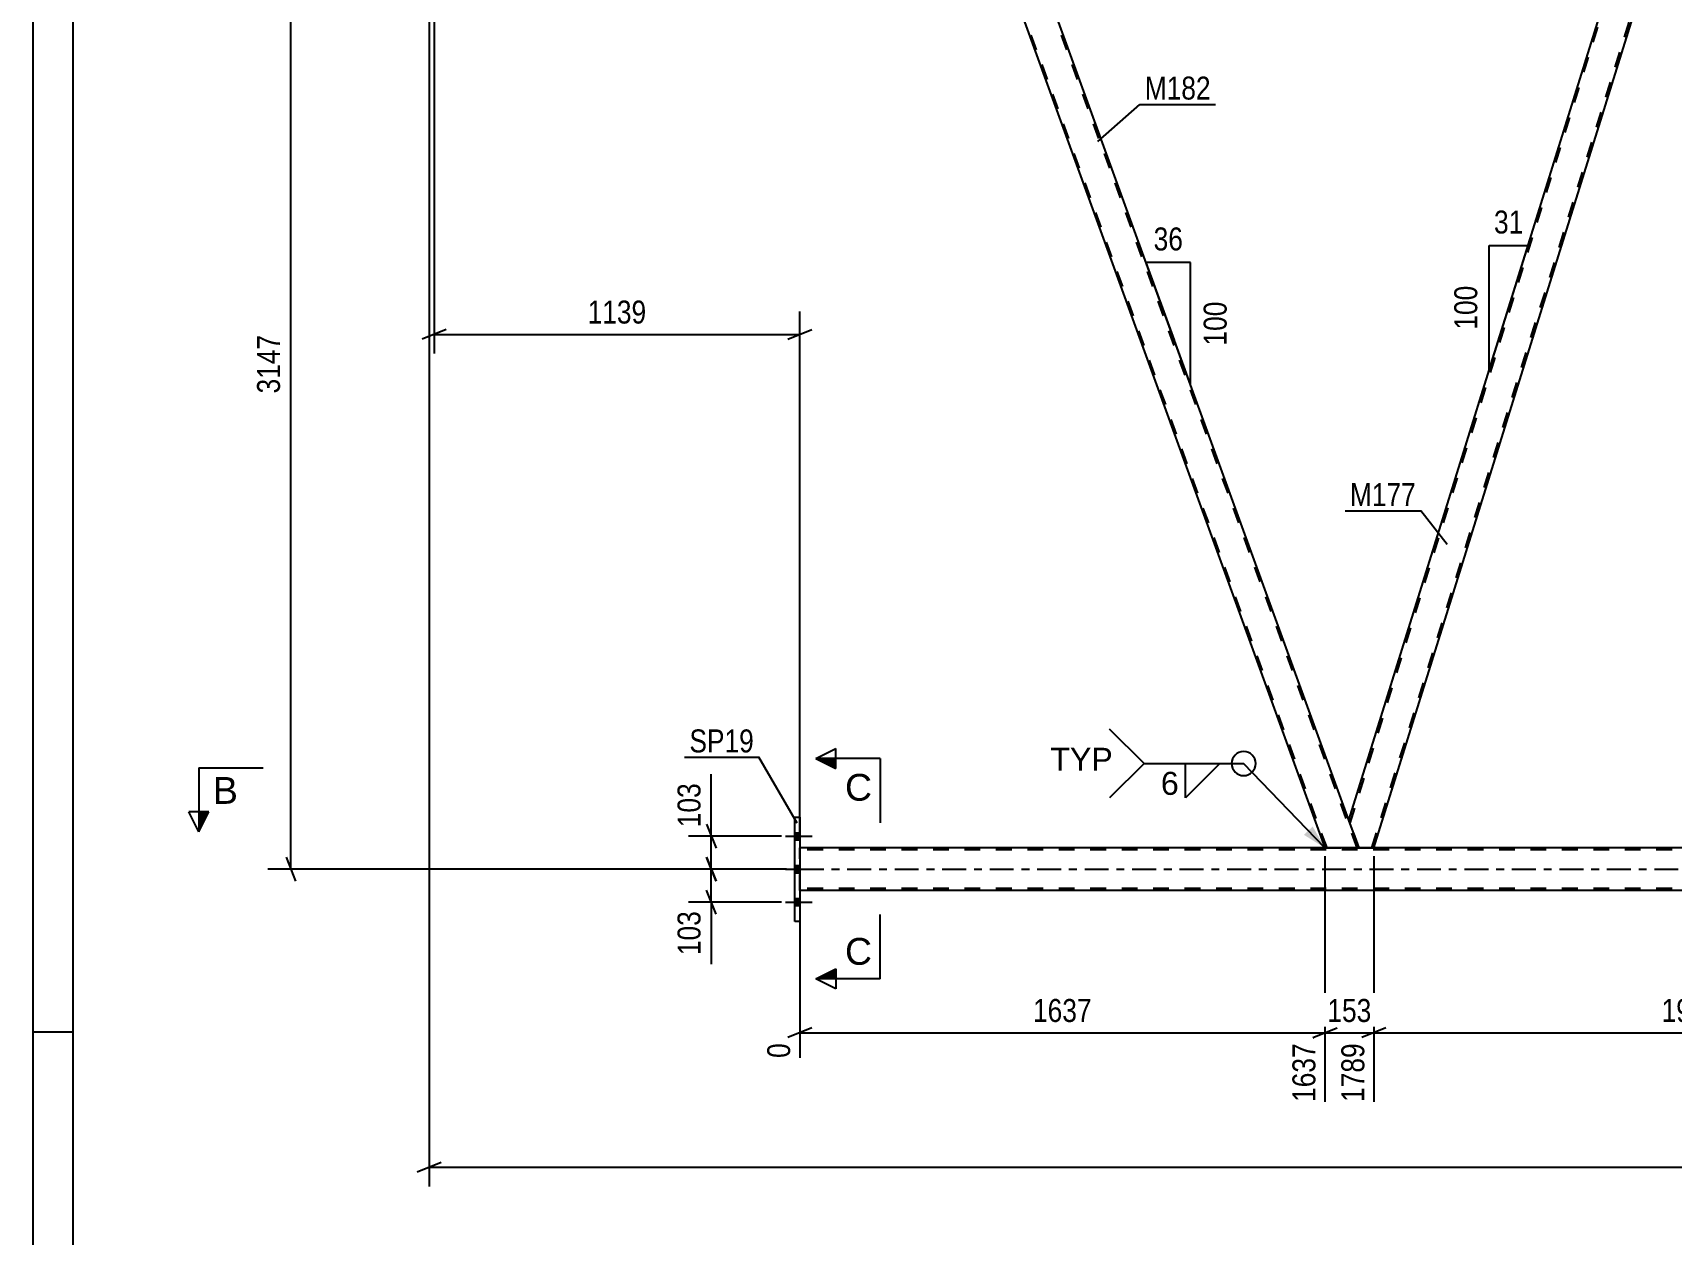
# Model space of a CAD drawing. Header units: millimetres. Extents: x 0 to 841, y 0 to 594.
# Drawn here: x 0 to 204.3, y 272.8 to 422.5 of the extents above; entities that cross this region are included whole.
import ezdxf

# ---------------------------------------------------------------- set-up
doc = ezdxf.new("R2010")
doc.units = ezdxf.units.MM
doc.linetypes.add('DXK_LINE_DOT2', pattern=[3.9198, 1.9599, -1.9599])
doc.linetypes.add('DXK_LINE_DOT3', pattern=[5.9187, 2.979, -0.9799, 0.9799, -0.9799])
doc.styles.add('Arial', font='ARIAL.TTF', dxfattribs={"height": 0.2})
doc.styles.add('Arial Narrow', font='ARIALN.TTF', dxfattribs={"height": 0.2})

# ---------------------------------------------------------------- blocks, each defined once
blk = doc.blocks.new('Unknown-103655217-1133 - 12577')
at = {"color": 5, "linetype": 'Continuous'}
for p, q in [((0, 594), (0, 0)), ((5, 589), (5, 5)), ((5, 298), (0, 298))]:
    blk.add_line(p, q, dxfattribs=at)
blk = doc.blocks.new('Bolt-103655217-3938 - 3748')
at = {"linetype": 'Continuous'}
for points in [[(95.62, 321.95), (95.62, 322.83), (94.98, 322.83), (94.98, 321.95)], [(95.62, 321.95), (95.62, 322.83), (94.98, 322.83), (94.98, 321.95)], [(95.62, 321.95), (95.62, 322.83), (94.98, 322.83), (94.98, 321.95)], [(95.62, 317.85), (95.62, 318.73), (94.98, 318.73), (94.98, 317.85)], [(95.62, 317.85), (95.62, 318.73), (94.98, 318.73), (94.98, 317.85)], [(95.62, 313.75), (95.62, 314.63), (94.98, 314.63), (94.98, 313.75)], [(95.62, 313.75), (95.62, 314.63), (94.98, 314.63), (94.98, 313.75)], [(95.62, 313.75), (95.62, 314.63), (94.98, 314.63), (94.98, 313.75)]]:
    blk.add_hatch(color=1, dxfattribs=at).paths.add_polyline_path(points)
at = {"color": 1, "linetype": 'Continuous'}
for p, q in [((94.98, 322.83), (95.62, 322.83)), ((94.98, 322.83), (95.62, 322.83)), ((94.98, 322.83), (95.62, 322.83)), ((93.82, 322.39), (97.14, 322.39)), ((93.82, 322.39), (97.14, 322.39)), ((93.82, 322.39), (97.14, 322.39)), ((94.98, 321.95), (95.62, 321.95)), ((94.98, 321.95), (95.62, 321.95)), ((94.98, 321.95), (95.62, 321.95)), ((94.98, 318.73), (95.62, 318.73)), ((94.98, 318.73), (95.62, 318.73)), ((93.82, 318.29), (97.14, 318.29)), ((93.82, 318.29), (97.14, 318.29)), ((94.98, 317.85), (95.62, 317.85)), ((94.98, 317.85), (95.62, 317.85)), ((94.98, 314.63), (95.62, 314.63)), ((94.98, 314.63), (95.62, 314.63)), ((94.98, 314.63), (95.62, 314.63)), ((93.82, 314.19), (97.14, 314.19)), ((93.82, 314.19), (97.14, 314.19)), ((93.82, 314.19), (97.14, 314.19)), ((94.98, 313.75), (95.62, 313.75)), ((94.98, 313.75), (95.62, 313.75)), ((94.98, 313.75), (95.62, 313.75))]:
    blk.add_line(p, q, dxfattribs=at)
blk = doc.blocks.new('Part-103655217-3949 - 3748')
at = {"color": 2, "linetype": 'Continuous'}
for p, q in [((206.36, 442.15), (202.1, 442.15)), ((248.72, 325.75), (206.36, 442.15)), ((244.47, 325.75), (203.65, 437.9))]:
    blk.add_line(p, q, dxfattribs=at)
at = {"color": 7, "linetype": 'DXK_LINE_DOT2'}
for p, q in [((202.1, 442.15), (203.65, 437.9)), ((246.48, 320.93), (202.36, 442.15)), ((250.22, 320.93), (206.1, 442.15)), ((246.22, 320.93), (244.47, 325.75)), ((250.48, 320.93), (248.72, 325.75)), ((250.48, 320.93), (246.22, 320.93))]:
    blk.add_line(p, q, dxfattribs=at)
blk = doc.blocks.new('Part-103655217-3954 - 3748')
at = {"color": 2, "linetype": 'Continuous'}
for p, q in [((164.08, 324.4), (200.78, 442.15)), ((202.1, 442.15), (200.78, 442.15)), ((203.65, 437.9), (202.1, 442.15)), ((167.19, 320.93), (203.65, 437.9)), ((165.34, 320.93), (164.08, 324.4))]:
    blk.add_line(p, q, dxfattribs=at)
at = {"color": 7, "linetype": 'DXK_LINE_DOT2'}
for p, q in [((164.21, 324.03), (201.03, 442.15)), ((166.94, 320.93), (203.51, 438.27)), ((165.34, 320.93), (167.19, 320.93))]:
    blk.add_line(p, q, dxfattribs=at)
blk = doc.blocks.new('Part-103655217-3967 - 3748')
at = {"color": 2, "linetype": 'Continuous'}
for p, q in [((241.76, 320.93), (95.62, 320.93)), ((241.76, 315.65), (95.62, 315.65))]:
    blk.add_line(p, q, dxfattribs=at)
at = {"color": 7, "linetype": 'DXK_LINE_DOT2'}
for p, q in [((95.62, 315.65), (95.62, 320.93)), ((776.64, 320.69), (95.62, 320.69)), ((776.64, 315.89), (95.62, 315.89))]:
    blk.add_line(p, q, dxfattribs=at)
at = {"color": 7, "linetype": 'DXK_LINE_DOT3'}
blk.add_line((95.62, 318.29), (776.64, 318.29), dxfattribs=at)
blk = doc.blocks.new('Part-103655217-3972 - 3748')
at = {"color": 2, "linetype": 'Continuous'}
for p, q in [((94.98, 311.79), (94.98, 324.79)), ((94.98, 324.79), (95.62, 324.79)), ((95.62, 324.79), (95.62, 311.79)), ((95.62, 311.79), (94.98, 311.79))]:
    blk.add_line(p, q, dxfattribs=at)
blk = doc.blocks.new('Part-103655217-3994 - 3748')
at = {"color": 2, "linetype": 'Continuous'}
for p, q in [((121.22, 442.15), (116.97, 442.15)), ((116.97, 442.15), (161.09, 320.93)), ((164.08, 324.4), (121.22, 442.15))]:
    blk.add_line(p, q, dxfattribs=at)
at = {"color": 7, "linetype": 'DXK_LINE_DOT2'}
for p, q in [((161.34, 320.93), (117.22, 442.15)), ((165.09, 320.93), (120.97, 442.15)), ((165.34, 320.93), (164.08, 324.4)), ((161.09, 320.93), (165.34, 320.93))]:
    blk.add_line(p, q, dxfattribs=at)
blk = doc.blocks.new('StraightDimension-103655217-4522 - 3748')
at = {"color": 7, "linetype": 'Continuous'}
for p, q in [((161.09, 319.93), (161.09, 289.29)), ((95.62, 314.65), (95.62, 294.77)), ((97.12, 298.5), (94.12, 297.3)), ((159.59, 297.3), (162.59, 298.5)), ((95.62, 297.9), (161.09, 297.9))]:
    blk.add_line(p, q, dxfattribs=at)
at = {"color": 0}
blk.add_wipeout([(132.61, 298.65), (132.61, 302.85), (124.09, 302.85), (124.09, 298.65)], dxfattribs=at)
at = {"color": 0, "linetype": 'Continuous'}
for points in [[(95.02, 297.2), (90.82, 297.2), (90.82, 294.17), (95.02, 294.17)], [(160.49, 297.2), (156.29, 297.2), (156.29, 288.69), (160.49, 288.69)]]:
    blk.add_wipeout(points, dxfattribs=at)
at = {"color": 3, "style": 'Arial Narrow'}
blk.add_text('1637', height=2.863, dxfattribs=at).set_placement((124.69, 299.25))
at = {"color": 3, "linetype": 'Continuous', "style": 'Arial Narrow'}
for s, height, p in [('0', 2.86, (94.42, 294.77)), ('1637', 2.863, (159.89, 289.29))]:
    blk.add_text(s, height=height, rotation=90.0002, dxfattribs=at).set_placement(p)
blk = doc.blocks.new('StraightDimension-103655217-4900 - 3748')
at = {"color": 7, "linetype": 'Continuous'}
for p, q in [((50.04, 441.15), (50.04, 382.53)), ((95.62, 321.93), (95.62, 387.78)), ((51.54, 385.53), (48.54, 384.33)), ((50.04, 384.93), (95.62, 384.93)), ((94.12, 384.33), (97.12, 385.53))]:
    blk.add_line(p, q, dxfattribs=at)
at = {"color": 0}
blk.add_wipeout([(77.08, 385.68), (77.08, 389.88), (68.57, 389.88), (68.57, 385.68)], dxfattribs=at)
at = {"color": 3, "style": 'Arial Narrow'}
blk.add_text('1139', height=2.863, dxfattribs=at).set_placement((69.17, 386.28))
blk = doc.blocks.new('StraightDimension-103655217-4243 - 3748')
at = {"color": 7, "linetype": 'Continuous'}
for p, q in [((167.19, 319.93), (167.19, 289.29)), ((246.22, 319.93), (246.22, 289.29)), ((168.69, 298.5), (165.69, 297.3)), ((244.72, 297.3), (247.72, 298.5)), ((167.19, 297.9), (246.22, 297.9))]:
    blk.add_line(p, q, dxfattribs=at)
at = {"color": 0}
blk.add_wipeout([(210.96, 298.65), (210.96, 302.85), (202.45, 302.85), (202.45, 298.65)], dxfattribs=at)
at = {"color": 0, "linetype": 'Continuous'}
blk.add_wipeout([(245.62, 297.2), (241.42, 297.2), (241.42, 288.69), (245.62, 288.69)], dxfattribs=at)
at = {"color": 3, "style": 'Arial Narrow'}
blk.add_text('1976', height=2.863, dxfattribs=at).set_placement((203.05, 299.25))
at = {"color": 3, "linetype": 'Continuous', "style": 'Arial Narrow'}
blk.add_text('3765', height=2.863, rotation=90.0002, dxfattribs=at).set_placement((245.02, 289.29))
blk = doc.blocks.new('StraightDimension-103655217-4503 - 3748')
at = {"color": 7, "linetype": 'Continuous'}
for p, q in [((161.09, 319.93), (161.09, 289.29)), ((167.19, 319.93), (167.19, 289.29)), ((159.59, 297.3), (162.59, 298.5)), ((168.69, 298.5), (165.69, 297.3)), ((161.09, 297.9), (167.19, 297.9))]:
    blk.add_line(p, q, dxfattribs=at)
at = {"color": 0}
blk.add_wipeout([(167.48, 298.65), (167.48, 302.85), (160.79, 302.85), (160.79, 298.65)], dxfattribs=at)
at = {"color": 0, "linetype": 'Continuous'}
blk.add_wipeout([(166.59, 297.2), (162.39, 297.2), (162.39, 288.69), (166.59, 288.69)], dxfattribs=at)
at = {"color": 3, "style": 'Arial Narrow'}
blk.add_text('153', height=2.863, dxfattribs=at).set_placement((161.39, 299.25))
at = {"color": 3, "linetype": 'Continuous', "style": 'Arial Narrow'}
blk.add_text('1789', height=2.863, rotation=90.0002, dxfattribs=at).set_placement((165.99, 289.29))
blk = doc.blocks.new('StraightDimension-103655217-4227 - 3748')
at = {"color": 7, "linetype": 'Continuous'}
for p, q in [((32.77, 442.65), (31.57, 445.65)), ((48.4, 444.15), (29.32, 444.15)), ((32.17, 318.29), (32.17, 444.15)), ((31.57, 319.79), (32.77, 316.79)), ((93.98, 318.29), (29.32, 318.29))]:
    blk.add_line(p, q, dxfattribs=at)
at = {"color": 0}
blk.add_wipeout([(31.42, 385.48), (27.22, 385.48), (27.22, 376.97), (31.42, 376.97)], dxfattribs=at)
at = {"color": 3, "style": 'Arial Narrow'}
blk.add_text('3147', height=2.863, rotation=90.0002, dxfattribs=at).set_placement((30.82, 377.57))
blk = doc.blocks.new('StraightDimension-103655217-4535 - 3748')
at = {"color": 7, "linetype": 'Continuous'}
for p, q in [((49.4, 436.65), (49.4, 278.74)), ((50.9, 281.74), (47.9, 280.54)), ((49.4, 281.14), (793.26, 281.14))]:
    blk.add_line(p, q, dxfattribs=at)
blk = doc.blocks.new('StraightDimension-103655217-5132 - 3748')
at = {"color": 7, "linetype": 'Continuous'}
for p, q in [((83.99, 323.89), (85.19, 320.89)), ((93.33, 322.39), (81.74, 322.39)), ((84.59, 318.29), (84.59, 322.39)), ((85.19, 316.79), (83.99, 319.79)), ((93.33, 318.29), (81.74, 318.29))]:
    blk.add_line(p, q, dxfattribs=at)
at = {"color": 0}
blk.add_wipeout([(83.84, 329.6), (79.64, 329.6), (79.64, 322.92), (83.84, 322.92)], dxfattribs=at)
at = {"color": 7, "linetype": 'Continuous'}
blk.add_line((84.59, 322.39), (84.59, 330.13), dxfattribs=at)
blk.add_line((84.59, 322.39), (84.59, 330.13), dxfattribs=at)
at = {"color": 3, "style": 'Arial Narrow'}
blk.add_text('103', height=2.863, rotation=90.0002, dxfattribs=at).set_placement((83.24, 323.52))
blk = doc.blocks.new('StraightDimension-103655217-5142 - 3748')
at = {"color": 7, "linetype": 'Continuous'}
for p, q in [((83.99, 319.79), (85.19, 316.79)), ((93.33, 318.29), (81.74, 318.29)), ((84.59, 314.19), (84.59, 318.29)), ((85.19, 312.69), (83.99, 315.69)), ((93.33, 314.19), (81.74, 314.19))]:
    blk.add_line(p, q, dxfattribs=at)
at = {"color": 0}
blk.add_wipeout([(83.84, 313.67), (79.64, 313.67), (79.64, 306.98), (83.84, 306.98)], dxfattribs=at)
at = {"color": 7, "linetype": 'Continuous'}
blk.add_line((84.59, 314.19), (84.59, 306.46), dxfattribs=at)
blk.add_line((84.59, 314.19), (84.59, 306.46), dxfattribs=at)
at = {"color": 3, "style": 'Arial Narrow'}
blk.add_text('103', height=2.863, rotation=90.0002, dxfattribs=at).set_placement((83.24, 307.58))
blk = doc.blocks.new('AngleDimension-103655217-11119 - 3748')
at = {"color": 7, "linetype": 'Continuous'}
for p, q in [((181.57, 396), (186.4, 396)), ((181.57, 380.53), (186.4, 396)), ((181.57, 380.53), (181.57, 396)), ((182.3, 382.85), (186.4, 396))]:
    blk.add_line(p, q, dxfattribs=at)
at = {"color": 0}
for points in [[(186.41, 396.9), (186.41, 401.1), (181.56, 401.1), (181.56, 396.9)], [(180.67, 391.61), (176.47, 391.61), (176.47, 384.92), (180.67, 384.92)]]:
    blk.add_wipeout(points, dxfattribs=at)
at = {"color": 3, "style": 'Arial Narrow'}
blk.add_text('31', height=2.863, dxfattribs=at).set_placement((182.16, 397.5))
blk.add_text('100', height=2.863, rotation=90.0002, dxfattribs=at).set_placement((180.07, 385.52))
blk = doc.blocks.new('AngleDimension-103655217-12200 - 3748')
at = {"color": 7, "linetype": 'Continuous'}
for p, q in [((142.31, 384.22), (138.79, 393.89)), ((144.33, 393.89), (138.79, 393.89)), ((144.33, 378.67), (138.79, 393.89)), ((144.33, 378.67), (144.33, 393.89))]:
    blk.add_line(p, q, dxfattribs=at)
at = {"color": 0}
for points in [[(143.99, 394.79), (143.99, 398.99), (139.13, 398.99), (139.13, 394.79)], [(149.43, 389.62), (145.23, 389.62), (145.23, 382.94), (149.43, 382.94)]]:
    blk.add_wipeout(points, dxfattribs=at)
at = {"color": 3, "style": 'Arial Narrow'}
blk.add_text('36', height=2.863, dxfattribs=at).set_placement((139.73, 395.39))
blk.add_text('100', height=2.863, rotation=90.0002, dxfattribs=at).set_placement((148.83, 383.54))
blk = doc.blocks.new('Mark-103655217-3950 - 3748')
at = {"color": 0}
blk.add_wipeout([(172.43, 363.53), (172.43, 366.53), (164.2, 366.53), (164.2, 363.53)], dxfattribs=at)
blk.add_wipeout([(172.43, 363.53), (172.43, 366.53), (164.2, 366.53), (164.2, 363.53)], dxfattribs=at)
at = {"color": 30, "linetype": 'Continuous'}
for p in [(163.6, 362.93), (176.32, 358.74)]:
    blk.add_line(p, (173.03, 362.93), dxfattribs=at)
at = {"color": 3, "style": 'Arial Narrow'}
blk.add_text('M177', height=2.863, dxfattribs=at).set_placement((164.2, 363.53))
blk = doc.blocks.new('WeldMark-103655217-5378 - 3748')
at = {"linetype": 'Continuous'}
blk.add_hatch(color=30, dxfattribs=at).paths.add_polyline_path([(159.55, 323.61), (161.09, 320.93), (158.46, 322.57)])
at = {"color": 3, "linetype": 'Continuous'}
for q in [(134.24, 335.74), (134.24, 327.17)]:
    blk.add_line((138.53, 331.45), q, dxfattribs=at)
at = {"color": 30, "linetype": 'Continuous'}
blk.add_line((161.09, 320.93), (150.95, 331.45), dxfattribs=at)
at = {"color": 3, "linetype": 'Continuous'}
for start, end in [(90, 270), (270, 90)]:
    blk.add_arc((150.95, 331.45), 1.5, start, end, dxfattribs=at)
at = {"color": 0}
blk.add_wipeout([(143.05, 327.35), (143.05, 330.75), (140.43, 330.75), (140.43, 327.35)], dxfattribs=at)
at = {"color": 30, "linetype": 'Continuous'}
blk.add_line((138.53, 331.45), (150.95, 331.45), dxfattribs=at)
at = {"color": 3, "linetype": 'Continuous'}
for p, q in [((143.71, 331.45), (148, 331.45)), ((148, 331.45), (143.71, 327.17)), ((143.71, 327.17), (143.71, 331.45))]:
    blk.add_line(p, q, dxfattribs=at)
at = {"color": 3, "style": 'Arial'}
blk.add_text('6', height=2.87, dxfattribs=at).set_placement((140.63, 327.55))
at = {"color": 0, "linetype": 'Continuous'}
blk.add_wipeout([(134.63, 330.55), (134.63, 333.55), (126.85, 333.55), (126.85, 330.55)], dxfattribs=at)
blk.add_wipeout([(134.63, 330.55), (134.63, 333.55), (126.85, 333.55), (126.85, 330.55)], dxfattribs=at)
at = {"color": 3, "linetype": 'Continuous', "style": 'Arial'}
blk.add_text('TYP', height=2.865, dxfattribs=at).set_placement((126.85, 330.55))
blk = doc.blocks.new('Mark-103655217-3968 - 3748')
at = {"color": 0}
blk.add_wipeout([(89.9, 332.84), (89.9, 335.84), (81.86, 335.84), (81.86, 332.84)], dxfattribs=at)
blk.add_wipeout([(89.9, 332.84), (89.9, 335.84), (81.86, 335.84), (81.86, 332.84)], dxfattribs=at)
at = {"color": 30, "linetype": 'Continuous'}
for p in [(81.26, 332.24), (95.29, 324.03)]:
    blk.add_line(p, (90.5, 332.24), dxfattribs=at)
at = {"color": 3, "style": 'Arial Narrow'}
blk.add_text('SP19', height=2.863, dxfattribs=at).set_placement((81.86, 332.84))
blk = doc.blocks.new('Mark-103655217-3990 - 3748')
at = {"color": 0}
blk.add_wipeout([(146.85, 414.19), (146.85, 417.19), (138.62, 417.19), (138.62, 414.19)], dxfattribs=at)
blk.add_wipeout([(146.85, 414.19), (146.85, 417.19), (138.62, 417.19), (138.62, 414.19)], dxfattribs=at)
at = {"color": 30, "linetype": 'Continuous'}
for p, q in [((132.77, 408.96), (138.02, 413.59)), ((138.02, 413.59), (147.45, 413.59))]:
    blk.add_line(p, q, dxfattribs=at)
at = {"color": 3, "style": 'Arial Narrow'}
blk.add_text('M182', height=2.863, dxfattribs=at).set_placement((138.62, 414.19))
blk = doc.blocks.new('SectionMark-103655217-5336 - 3748')
at = {"color": 6, "linetype": 'Continuous'}
for p, q in [((20.71, 330.93), (20.71, 322.93)), ((20.71, 322.93), (19.46, 325.43))]:
    blk.add_line(p, q, dxfattribs=at)
at = {"color": 0, "linetype": 'Continuous'}
blk.add_wipeout([(25.57, 326.43), (25.57, 329.93), (22.46, 329.93), (22.46, 326.43)], dxfattribs=at)
at = {"linetype": 'Continuous'}
blk.add_hatch(color=6, dxfattribs=at).paths.add_polyline_path([(20.71, 325.43), (21.96, 325.43), (20.71, 322.93)])
at = {"color": 6, "linetype": 'Continuous'}
for p, q in [((20.71, 330.93), (28.71, 330.93)), ((21.96, 325.43), (19.46, 325.43)), ((20.71, 322.93), (21.96, 325.43))]:
    blk.add_line(p, q, dxfattribs=at)
at = {"color": 3, "linetype": 'Continuous', "style": 'Arial'}
blk.add_text('B', height=3.34, dxfattribs=at).set_placement((22.46, 326.43))
blk = doc.blocks.new('SectionMark-103655217-5338 - 3748')
at = {"linetype": 'Continuous'}
for points in [[(100.12, 332.07), (100.12, 330.82), (97.62, 332.07)], [(100.12, 305.88), (100.12, 304.63), (97.62, 304.63)]]:
    blk.add_hatch(color=6, dxfattribs=at).paths.add_polyline_path(points)
at = {"color": 6, "linetype": 'Continuous'}
for p, q in [((97.62, 332.07), (100.12, 333.32)), ((100.12, 330.82), (100.12, 333.32)), ((105.62, 332.07), (97.62, 332.07)), ((97.62, 332.07), (100.12, 330.82)), ((97.62, 304.63), (100.12, 305.88)), ((105.62, 304.63), (97.62, 304.63)), ((100.12, 303.38), (97.62, 304.63)), ((100.12, 305.88), (100.12, 303.38))]:
    blk.add_line(p, q, dxfattribs=at)
at = {"color": 0, "linetype": 'Continuous'}
for points in [[(104.62, 326.82), (104.62, 330.32), (101.25, 330.32), (101.25, 326.82)], [(104.62, 306.38), (104.62, 309.88), (101.25, 309.88), (101.25, 306.38)]]:
    blk.add_wipeout(points, dxfattribs=at)
at = {"color": 6, "linetype": 'Continuous'}
for p, q in [((105.62, 332.07), (105.62, 324.07)), ((105.62, 304.63), (105.62, 312.63))]:
    blk.add_line(p, q, dxfattribs=at)
at = {"color": 3, "linetype": 'Continuous', "style": 'Arial'}
for p in [(101.25, 326.82), (101.25, 306.38)]:
    blk.add_text('C', height=3.34, dxfattribs=at).set_placement(p)

msp = doc.modelspace()

# ---------------------------------------------------------------- block references
for name in ['Unknown-103655217-1133 - 12577', 'Part-103655217-3994 - 3748', 'Part-103655217-3954 - 3748', 'Part-103655217-3949 - 3748', 'Part-103655217-3972 - 3748', 'Bolt-103655217-3938 - 3748', 'Part-103655217-3967 - 3748']:
    msp.add_blockref(name, (0, 0))

# ---------------------------------------------------------------- next in the draw order: block references
for name in ['StraightDimension-103655217-4900 - 3748', 'StraightDimension-103655217-4522 - 3748', 'StraightDimension-103655217-4243 - 3748']:
    msp.add_blockref(name, (0, 0))

# ---------------------------------------------------------------- next in the draw order: block references
for name in ['StraightDimension-103655217-4227 - 3748', 'StraightDimension-103655217-4503 - 3748']:
    msp.add_blockref(name, (0, 0))

# ---------------------------------------------------------------- next in the draw order: block references
msp.add_blockref('StraightDimension-103655217-4535 - 3748', (0, 0))

# ---------------------------------------------------------------- next in the draw order: block references
for name in ['Mark-103655217-3990 - 3748', 'AngleDimension-103655217-11119 - 3748', 'AngleDimension-103655217-12200 - 3748', 'Mark-103655217-3950 - 3748', 'WeldMark-103655217-5378 - 3748', 'StraightDimension-103655217-5132 - 3748']:
    msp.add_blockref(name, (0, 0))

# ---------------------------------------------------------------- next in the draw order: block references
for name in ['Mark-103655217-3968 - 3748', 'StraightDimension-103655217-5142 - 3748']:
    msp.add_blockref(name, (0, 0))

# ---------------------------------------------------------------- next in the draw order: block references
msp.add_blockref('SectionMark-103655217-5336 - 3748', (0, 0))

# ---------------------------------------------------------------- next in the draw order: block references
msp.add_blockref('SectionMark-103655217-5338 - 3748', (0, 0))

doc.saveas('drawing.dxf')
